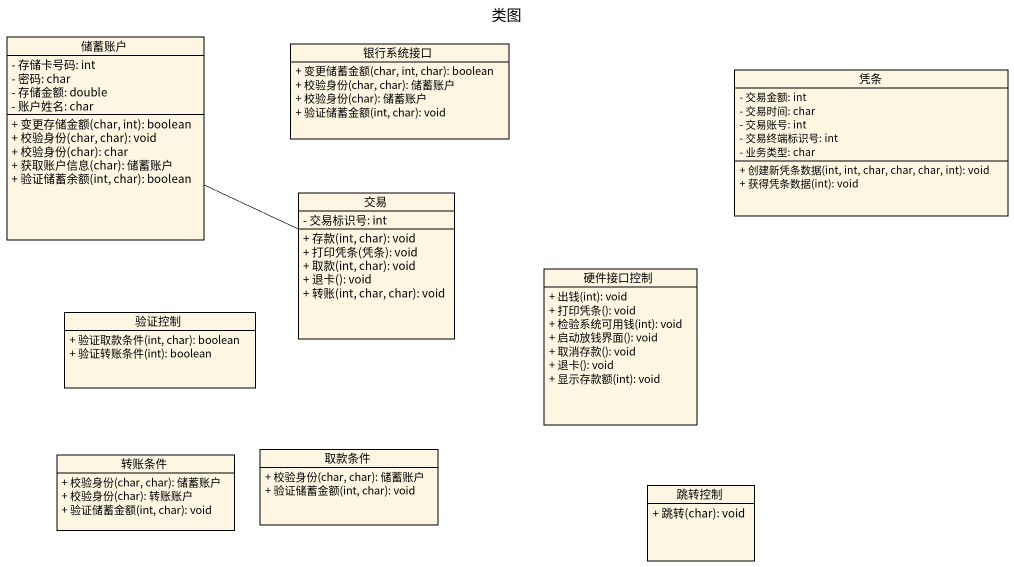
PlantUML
@startuml
title 类图
hide circle
hide empty members
skinparam classAttributeIconSize 0
class 储蓄账户 {
  - 存储卡号码: int
  - 密码: char
  - 存储金额: double
  - 账户姓名: char
  + 变更存储金额(char, int): boolean
  + 校验身份(char, char): void
  + 校验身份(char): char
  + 获取账户信息(char): 储蓄账户
  + 验证储蓄余额(int, char): boolean
}
class 银行系统接口 {
  + 变更储蓄金额(char, int, char): boolean
  + 校验身份(char, char): 储蓄账户
  + 校验身份(char): 储蓄账户
  + 验证储蓄金额(int, char): void
}
class 凭条 {
  - 交易金额: int
  - 交易时间: char
  - 交易账号: int
  - 交易终端标识号: int
  - 业务类型: char
  + 创建新凭条数据(int, int, char, char, char, int): void
  + 获得凭条数据(int): void
}
class 交易 {
  - 交易标识号: int
  + 存款(int, char): void
  + 打印凭条(凭条): void
  + 取款(int, char): void
  + 退卡(): void
  + 转账(int, char, char): void
}
class 验证控制 {
  + 验证取款条件(int, char): boolean
  + 验证转账条件(int): boolean
}
class 硬件接口控制 {
  + 出钱(int): void
  + 打印凭条(): void
  + 检验系统可用钱(int): void
  + 启动放钱界面(): void
  + 取消存款(): void
  + 退卡(): void
  + 显示存款额(int): void
}
class 转账条件 {
  + 校验身份(char, char): 储蓄账户
  + 校验身份(char): 转账账户
  + 验证储蓄金额(int, char): void
}
class 取款条件 {
  + 校验身份(char, char): 储蓄账户
  + 验证储蓄金额(int, char): void
}
class 跳转控制 {
  + 跳转(char): void
}
交易 -left- 储蓄账户
@enduml
